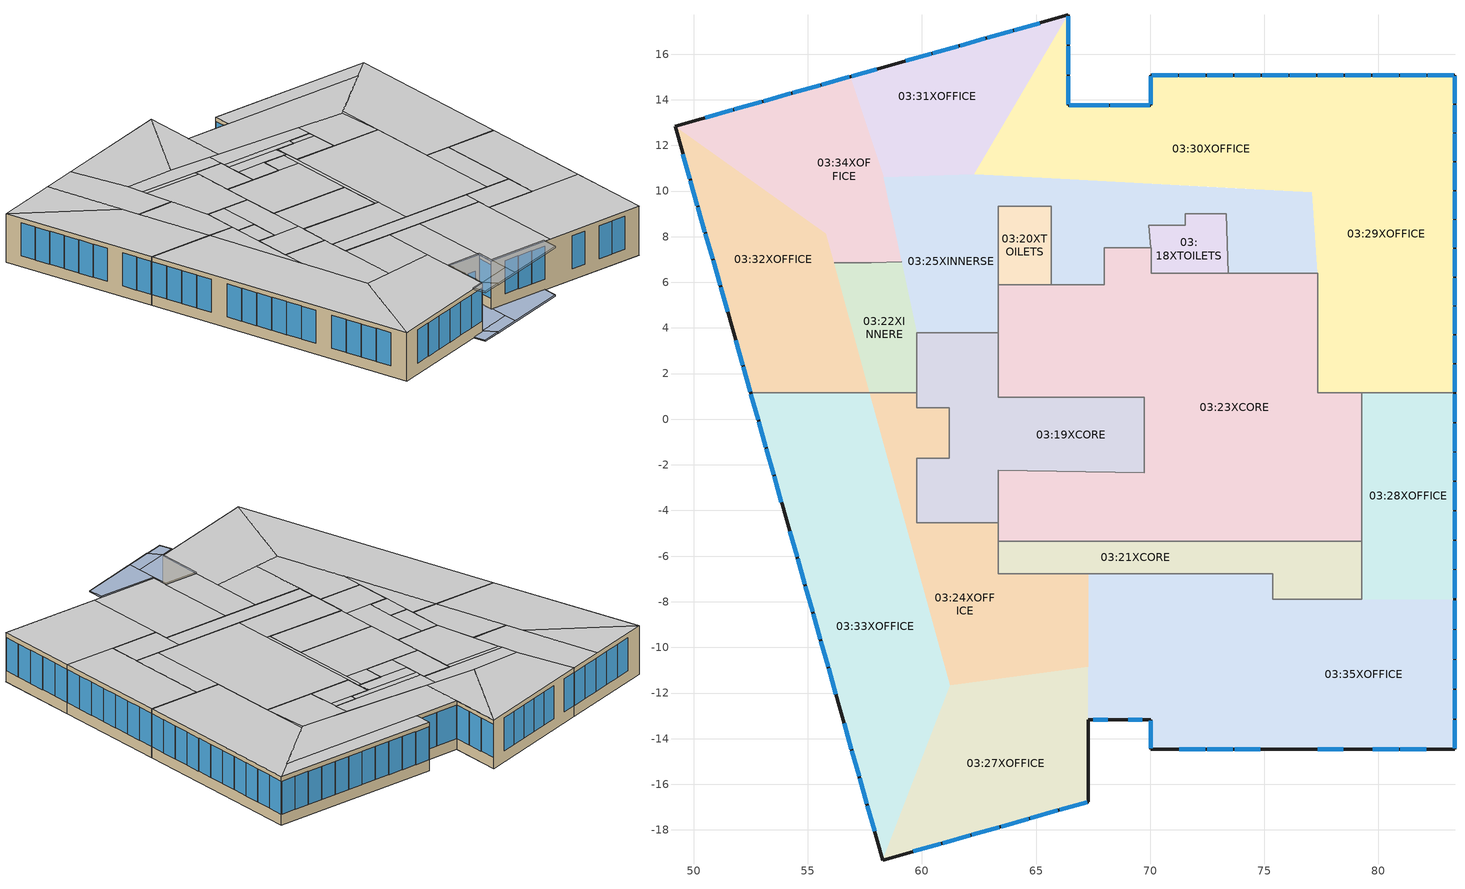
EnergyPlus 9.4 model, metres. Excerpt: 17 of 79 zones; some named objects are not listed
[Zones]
03:25XINNERSE
 floor to 02:11XINNEREAST (0_IntFloor_Reversed_Rev): 63.34,3.78 59.77,3.78 58.67,9 63.34,9 z15.95; 67.99,5.9 65.67,5.9 65.67,7.5 67.99,7.5 z15.95; 70.03,7.5 65.67,7.5 65.67,8.5 69.93,8.5 z15.95; 71.53,8.5 65.67,8.5 65.67,9 71.53,9 z15.95; 63.34,9 58.67,9 58.6,9.34 63.34,9.34 z15.95; 65.67,9.34 58.6,9.34 58.33,10.6 62.3,10.74 65.67,10.55 z15.95; 73.33,9 65.67,9 65.67,10.55 73.3,10.15 z15.95; 77.34,6.4 73.41,6.4 73.3,10.15 77.1,9.94 z15.95
 wall to 03:23XCORE (0_SemiExposedWall MineralWool 2.5cm): 73.41,6.4 77.34,6.4 / 63.34,3.78 63.34,5.9 / 65.67,5.9 67.99,5.9 67.99,7.5 70.03,7.5 z15.95:19.69
 wall to 03:18XTOILETS (0_SemiExposedWall MineralWool 2.5cm): 70.03,7.5 69.93,8.5 71.53,8.5 71.53,9 73.33,9 73.41,6.4 z15.95:19.69
 wall to 03:19XCORE (0_SemiExposedWall MineralWool 2.5cm): 59.77,3.78 63.34,3.78 z15.95:19.69
 wall to 03:20XTOILETS (0_SemiExposedWall MineralWool 2.5cm): 63.34,5.9 63.34,9.34 65.67,9.34 65.67,5.9 z15.95:19.69
 ceiling to 13:43XINNERSE (0_IntFloor_Reversed): 59.77,3.78 63.34,3.78 63.34,9 58.67,9 z19.69; 65.67,5.9 67.99,5.9 67.99,7.5 65.67,7.5 z19.69; 65.67,7.5 70.03,7.5 69.93,8.5 65.67,8.5 z19.69; 65.67,8.5 71.53,8.5 71.53,9 65.67,9 z19.69; 58.67,9 63.34,9 63.34,9.34 58.6,9.34 z19.69; 58.6,9.34 65.67,9.34 65.67,10.55 62.3,10.74 58.33,10.6 z19.69; 65.67,9 73.33,9 73.3,10.15 65.67,10.55 z19.69; 73.41,6.4 77.34,6.4 77.1,9.94 73.3,10.15 z19.69
03:23XCORE
 floor to 02:08XCORE (0_IntFloor_Reversed_Rev): 79.28,-5.35 77.34,-5.35 77.34,1.15 79.28,1.15 z15.95; 77.34,-5.35 70.04,-5.35 70.04,6.4 77.34,6.4 z15.95; 69.74,5.9 67.99,5.9 67.99,7.5 69.74,7.5 z15.95; 69.74,0.95 63.34,0.95 63.34,5.9 69.74,5.9 z15.95; 70.04,-2.35 69.74,-2.35 69.74,7.5 70.04,7.5 z15.95; 70.04,-5.35 63.34,-5.35 63.34,-2.25 70.04,-2.35 z15.95
 wall to 03:18XTOILETS (0_IntPartition 20cm concrete): 73.41,6.4 70.04,6.4 70.04,7.5 z15.95:19.69
 wall to 03:20XTOILETS (0_IntPartition 20cm concrete): 65.67,5.9 63.34,5.9 z15.95:19.69
 wall to 03:19XCORE (0_IntPartition 20cm concrete): 63.34,3.78 63.34,0.95 69.74,0.95 69.74,-2.35 63.34,-2.25 63.34,-4.55 z15.95:19.69
 wall to 03:24XOFFICE (0_SemiExposedWall MineralWool 2.5cm_Rev): 63.34,-4.55 63.34,-5.35 z15.95:19.69
 wall to 03:21XCORE (0_IntPartition 20cm concrete): 63.34,-5.35 79.28,-5.35 z15.95:19.69
 wall to 03:28XOFFICE (0_SemiExposedWall MineralWool 2.5cm_Rev): 79.28,-5.35 79.28,1.15 z15.95:19.69
 wall to 03:29XOFFICE (0_SemiExposedWall MineralWool 2.5cm_Rev): 79.28,1.15 77.34,1.15 77.34,6.4 z15.95:19.69
 ceiling to 13:42XCORE (0_IntFloor_Reversed): 77.34,-5.35 79.28,-5.35 79.28,1.15 77.34,1.15 z19.69; 70.04,-5.35 77.34,-5.35 77.34,6.4 70.04,6.4 z19.69; 67.99,5.9 69.74,5.9 69.74,7.5 67.99,7.5 z19.69; 63.34,0.95 69.74,0.95 69.74,5.9 63.34,5.9 z19.69; 69.74,-2.35 70.04,-2.35 70.04,7.5 69.74,7.5 z19.69; 63.34,-5.35 70.04,-5.35 70.04,-2.35 63.34,-2.25 z19.69
03:18XTOILETS
 floor to 02:03XTOILETS (0_IntFloor_Reversed_Rev): 70.03,7.5 69.93,8.5 70.02,8.5 z15.95; 73.35,8.5 71.53,8.5 71.53,9 73.33,9 z15.95; 73.41,6.4 70.04,6.4 70.02,8.5 73.35,8.5 z15.95
 ceiling to 13:36XTOILETS (0_IntFloor_Reversed): 70.03,7.5 70.02,8.5 69.93,8.5 z19.69; 71.53,8.5 73.35,8.5 73.33,9 71.53,9 z19.69; 70.04,6.4 73.41,6.4 73.35,8.5 70.02,8.5 z19.69
03:29XOFFICE
 floor to 02:10XOFFICE (0_IntFloor_Reversed_Rev): 77.34,6.4 77.1,9.94 77.34,10.14 z15.95; 83.36,1.15 77.34,1.15 77.34,10.14 83.36,15.08 z15.95
 wall outside (0_Ext shadow box - 5cm MineralWool): 83.36,1.15 83.36,15.08 z15.95:19.69
 wall to 03:28XOFFICE (0_IntPartition 20cm concrete): 79.28,1.15 83.36,1.15 z15.95:19.69
 window (sunergy - 1002): 83.36,13.85 83.36,15.03 / 83.36,12.58 83.36,13.77 / 83.36,11.32 83.36,12.5 / 83.36,10.05 83.36,11.24 / 83.36,8.79 83.36,9.97 / 83.36,7.53 83.36,8.71 / 83.36,6.26 83.36,7.45 / 83.36,5 83.36,6.18 / 83.36,3.74 83.36,4.92 / 83.36,2.47 83.36,3.66 / 83.36,1.21 83.36,2.39 z16.79:19.33
 ceiling to 13:46XOFFICE (0_IntFloor_Reversed): 77.34,6.4 77.34,10.14 77.1,9.94 z19.69; 77.34,1.15 83.36,1.15 83.36,15.08 77.34,10.14 z19.69
03:28XOFFICE
 floor to 02:06XOFFICE (0_IntFloor_Reversed_Rev): 83.36,-7.89 79.28,-7.89 79.28,1.15 83.36,1.15 z15.95
 wall outside (0_Ext shadow box - 5cm MineralWool): 83.36,-7.89 83.36,1.15 z15.95:19.69
 wall to 03:21XCORE (0_SemiExposedWall MineralWool 2.5cm): 79.28,-5.35 79.28,-7.89 z15.95:19.69
 window (sunergy - 1002): 83.36,-0.11 83.36,1.1 / 83.36,-1.4 83.36,-0.19 / 83.36,-2.68 83.36,-1.48 / 83.36,-3.97 83.36,-2.76 / 83.36,-5.26 83.36,-4.05 / 83.36,-6.55 83.36,-5.34 / 83.36,-7.84 83.36,-6.63 z16.79:19.34
 ceiling to 13:45XOFFICE (0_IntFloor_Reversed): 79.28,-7.89 83.36,-7.89 83.36,1.15 79.28,1.15 z19.69
03:21XCORE
 floor to 02:04XCORE (0_IntFloor_Reversed_Rev): 75.38,-6.76 63.34,-6.76 63.34,-5.35 75.38,-5.35 z15.95; 79.28,-7.89 75.38,-7.89 75.38,-5.35 79.28,-5.35 z15.95
 wall to 03:24XOFFICE (0_SemiExposedWall MineralWool 2.5cm_Rev): 63.34,-5.35 63.34,-6.76 67.29,-6.76 z15.95:19.69
 wall to 03:35XOFFICE (0_SemiExposedWall MineralWool 2.5cm_Rev): 67.29,-6.76 75.38,-6.76 75.38,-7.89 79.28,-7.89 z15.95:19.69
 ceiling to 13:40XCORE (0_IntFloor_Reversed): 63.34,-6.76 75.38,-6.76 75.38,-5.35 63.34,-5.35 z19.69; 75.38,-7.89 79.28,-7.89 79.28,-5.35 75.38,-5.35 z19.69
03:24XOFFICE
 floor to 02:09XINNEREAST (0_IntFloor_Reversed_Rev): 67.29,-10.84 63.34,-11.38 63.34,-6.76 67.29,-6.76 z15.95; 63.34,-11.38 61.24,-11.67 59.77,-6.33 59.77,-4.55 63.34,-4.55 z15.95; 61.2,-1.71 59.77,-1.71 59.77,0.5 61.2,0.5 z15.95; 59.77,-6.33 57.71,1.15 59.77,1.15 z15.95
 wall to 03:19XCORE (0_SemiExposedWall MineralWool 2.5cm): 63.34,-4.55 59.77,-4.55 59.77,-1.71 61.2,-1.71 61.2,0.5 59.77,0.5 59.77,1.15 z15.95:19.69
 wall to 03:22XINNERE (0_IntPartition 20cm concrete): 59.77,1.15 57.71,1.15 z15.95:19.69
 ceiling to 13:41XINNERE (0_IntFloor_Reversed): 63.34,-11.38 67.29,-10.84 67.29,-6.76 63.34,-6.76 z19.69; 61.24,-11.67 63.34,-11.38 63.34,-4.55 59.77,-4.55 59.77,-6.33 z19.69; 59.77,-1.71 61.2,-1.71 61.2,0.5 59.77,0.5 z19.69; 59.77,-6.33 59.77,1.15 57.71,1.15 z19.69
03:19XCORE
 floor to 02:01XCORE (0_IntFloor_Reversed_Rev): 69.74,-2.35 63.34,-2.25 63.34,0.95 69.74,0.95 z15.95; 61.2,0.5 59.77,0.5 59.77,3.78 61.2,3.78 z15.95; 63.34,-1.71 61.2,-1.71 61.2,3.78 63.34,3.78 z15.95; 63.34,-4.55 59.77,-4.55 59.77,-1.71 63.34,-1.71 z15.95
 wall to 03:22XINNERE (0_SemiExposedWall MineralWool 2.5cm_Rev): 59.77,3.78 59.77,1.15 z15.95:19.69
 ceiling to 13:38XCORE (0_IntFloor_Reversed): 63.34,-2.25 69.74,-2.35 69.74,0.95 63.34,0.95 z19.69; 59.77,0.5 61.2,0.5 61.2,3.78 59.77,3.78 z19.69; 61.2,-1.71 63.34,-1.71 63.34,3.78 61.2,3.78 z19.69; 59.77,-4.55 63.34,-4.55 63.34,-1.71 59.77,-1.71 z19.69
03:20XTOILETS
 floor to 02:07XTOILETS (0_IntFloor_Reversed_Rev): 65.67,5.9 63.34,5.9 63.34,9.34 65.67,9.34 z15.95
 ceiling to 13:37XTOILETS (0_IntFloor_Reversed): 63.34,5.9 65.67,5.9 65.67,9.34 63.34,9.34 z19.69
03:22XINNERE
 floor to 02:05XINNEREAST (0_IntFloor_Reversed_Rev): 59.12,6.86 57.78,6.86 59.11,6.91 z15.95; 59.77,1.15 57.71,1.15 56.15,6.86 59.12,6.86 59.77,3.78 z15.95
 wall to 03:34XOFFICE (0_IntPartition 20cm concrete): 59.11,6.91 57.78,6.86 56.15,6.86 z15.95:19.69
 ceiling to 13:39XINNERE (0_IntFloor_Reversed): 57.78,6.86 59.12,6.86 59.11,6.91 z19.69; 57.71,1.15 59.77,1.15 59.77,3.78 59.12,6.86 56.15,6.86 z19.69
03:35XOFFICE
 floor to 02:17XOFFICE (0_IntFloor_Reversed_Rev): 83.36,-14.48 75.38,-14.48 75.38,-7.89 83.36,-7.89 z15.95; 70.02,-13.16 67.29,-13.16 67.29,-6.76 70.02,-6.76 z15.95; 75.38,-14.48 70.02,-14.48 70.02,-6.76 75.38,-6.76 z15.95
 wall outside (0_Ext shadow box - 5cm MineralWool): 67.29,-13.16 70.02,-13.16 70.02,-14.48 83.36,-14.48 83.36,-7.89 z15.95:19.69
 window (sunergy - 1002): 69.05,-13.16 69.67,-13.16 / 67.52,-13.16 68.13,-13.16 z15.99:18.53; 70.02,-13.22 70.02,-14.42 z16.79:19.39; 80.97,-14.48 82.1,-14.48 / 79.76,-14.48 80.89,-14.48 / 77.34,-14.48 78.47,-14.48 / 73.71,-14.48 74.84,-14.48 / 72.5,-14.48 73.63,-14.48 / 71.29,-14.48 72.42,-14.48 z16.79:19.33; 83.36,-9.18 83.36,-7.95 / 83.36,-10.49 83.36,-9.26 / 83.36,-11.8 83.36,-10.57 / 83.36,-13.11 83.36,-11.88 / 83.36,-14.42 83.36,-13.19 z16.79:19.34
 ceiling to 13:52XOFFICE (0_IntFloor_Reversed): 75.38,-14.48 83.36,-14.48 83.36,-7.89 75.38,-7.89 z19.69; 67.29,-13.16 70.02,-13.16 70.02,-6.76 67.29,-6.76 z19.69; 70.02,-14.48 75.38,-14.48 75.38,-6.76 70.02,-6.76 z19.69
03:34XOFFICE
 floor to 02:16XOFFICE (0_IntFloor_Reversed_Rev): 55.79,8.16 49.18,12.84 54.12,14.24 z15.95; 59.11,6.91 57.78,6.86 56.15,6.86 54.12,14.24 56.86,15.01 58.33,10.6 z15.95
 wall outside (0_Ext shadow box - 5cm MineralWool): 56.86,15.01 49.18,12.84 z15.95:19.69
 window (sunergy - 1002): 51.7,13.55 50.51,13.21 / 52.98,13.92 51.78,13.58 / 54.26,14.28 53.06,13.94 / 55.53,14.64 54.33,14.3 / 56.81,15 55.61,14.66 z16.79:19.34
 ceiling to 13:51XOFFICE (0_IntFloor_Reversed): 49.18,12.84 55.79,8.16 54.12,14.24 z19.69; 56.15,6.86 57.78,6.86 59.11,6.91 58.33,10.6 56.86,15.01 54.12,14.24 z19.69
03:31XOFFICE
 floor to 02:13XOFFICE (0_IntFloor_Reversed_Rev): 62.3,10.74 58.33,10.6 56.86,15.01 66.4,17.72 z15.95
 wall outside (0_Ext shadow box - 5cm MineralWool): 66.4,17.72 56.86,15.01 z15.95:19.69
 window (sunergy - 1002): 58.03,15.34 56.91,15.03 / 60.41,16.02 59.29,15.7 / 61.59,16.35 60.48,16.04 / 62.78,16.69 61.67,16.38 / 63.97,17.03 62.86,16.71 / 65.16,17.36 64.05,17.05 z16.79:19.33
 ceiling to 13:48XOFFICE (0_IntFloor_Reversed): 58.33,10.6 62.3,10.74 66.4,17.72 56.86,15.01 z19.69
03:30XOFFICE
 floor to 02:12XOFFCE (0_IntFloor_Reversed_Rev): 83.36,15.08 81.75,13.76 70.03,13.75 70.02,15.08 z15.95; 81.75,13.76 77.1,9.94 66.4,10.52 66.4,13.75 z15.95; 66.4,10.52 62.3,10.74 66.4,17.72 z15.95
 wall outside (0_Ext shadow box - 5cm MineralWool): 83.36,15.08 70.02,15.08 70.03,13.75 66.4,13.75 66.4,17.72 z15.95:19.69
 window (sunergy - 1002): 71.21,15.08 70.08,15.08 / 72.42,15.08 71.29,15.08 / 73.63,15.08 72.5,15.08 / 74.84,15.08 73.71,15.08 / 76.05,15.08 74.92,15.08 / 77.26,15.08 76.13,15.08 / 78.47,15.08 77.34,15.08 / 79.68,15.08 78.55,15.08 / 80.89,15.08 79.76,15.08 / 82.1,15.08 80.97,15.08 / 83.31,15.08 82.18,15.08 z16.79:19.33; 70.02,15.03 70.03,13.81 z16.79:19.39; 68.18,13.75 66.46,13.75 / 69.97,13.75 68.26,13.75 / 66.4,16.43 66.4,17.66 / 66.4,15.12 66.4,16.35 / 66.4,13.81 66.4,15.04 z16.79:19.35
 ceiling to 13:47XOFFOCE (0_IntFloor_Reversed): 70.03,13.75 81.75,13.76 83.36,15.08 70.02,15.08 z19.69; 66.4,10.52 77.1,9.94 81.75,13.76 66.4,13.75 z19.69; 62.3,10.74 66.4,10.52 66.4,17.72 z19.69
03:33XOFFICE
 floor to 02:15XOFFICE (0_IntFloor_Reversed_Rev): 58.29,-19.32 52.49,1.15 57.71,1.15 61.24,-11.67 z15.95
 wall outside (0_Ext shadow box - 5cm MineralWool): 52.49,1.15 58.29,-19.32 z15.95:19.69
 wall to 03:32XOFFICE (0_IntPartition 20cm concrete): 57.71,1.15 52.49,1.15 z15.95:19.69
 window (sunergy - 1002): 57.61,-16.94 57.93,-18.06 / 57.27,-15.74 57.59,-16.86 / 56.93,-14.53 57.25,-15.66 / 56.59,-13.33 56.91,-14.46 / 55.91,-10.92 56.23,-12.05 / 55.57,-9.72 55.89,-10.85 / 55.23,-8.52 55.55,-9.65 / 54.89,-7.32 55.21,-8.44 / 54.55,-6.11 54.87,-7.24 / 54.21,-4.91 54.53,-6.04 / 53.52,-2.51 53.84,-3.63 / 53.18,-1.3 53.5,-2.43 / 52.84,-0.1 53.16,-1.23 / 52.5,1.1 52.82,-0.02 z16.79:19.33
 ceiling to 13:50XOFFICE (0_IntFloor_Reversed): 58.29,-19.32 61.24,-11.67 57.71,1.15 52.49,1.15 z19.69
03:27XOFFICE
 floor to 02:02XOFFICE (0_IntFloor_Reversed_Rev): 67.29,-16.77 58.29,-19.32 61.24,-11.67 67.29,-10.84 z15.95
 wall outside (0_Ext shadow box - 5cm MineralWool): 58.29,-19.32 67.29,-16.77 67.29,-13.16 z15.95:19.69
 window (sunergy - 1002): 66.03,-17.12 67.24,-16.78 / 64.75,-17.49 65.95,-17.15 / 63.47,-17.85 64.67,-17.51 / 62.19,-18.21 63.39,-17.87 / 60.9,-18.58 62.11,-18.24 / 59.62,-18.94 60.83,-18.6 z16.79:19.34
 ceiling to 13:44XOFFICE (0_IntFloor_Reversed): 58.29,-19.32 67.29,-16.77 67.29,-10.84 61.24,-11.67 z19.69
03:32XOFFICE
 floor to 02:14XOFFICE (0_IntFloor_Reversed_Rev): 57.71,1.15 52.49,1.15 49.18,12.84 55.79,8.16 z15.95
 wall outside (0_Ext shadow box - 5cm MineralWool): 49.18,12.84 52.49,1.15 z15.95:19.69
 window (sunergy - 1002): 52.16,2.3 52.47,1.21 / 51.83,3.46 52.14,2.37 / 51.17,5.79 51.48,4.7 / 50.84,6.96 51.15,5.87 / 50.51,8.12 50.82,7.03 / 50.18,9.29 50.49,8.2 / 49.85,10.45 50.16,9.37 / 49.52,11.62 49.83,10.53 z16.79:19.33
 ceiling to 13:49XOFFICE (0_IntFloor_Reversed): 52.49,1.15 57.71,1.15 55.79,8.16 49.18,12.84 z19.69
shading: 68,-17.62 74.76,-15.68 / 74.76,-15.68 74.76,-14.48 / 74.76,-14.48 70.02,-14.48 / 70.02,-14.48 70.02,-13.16 / 70.02,-13.16 67.29,-13.16 / 67.29,-13.16 67.29,-16.77 / 67.29,-16.77 66.22,-17.07 / 66.22,-17.07 66.51,-18.02 / 66.51,-18.02 67.99,-17.6 z15.95:16.05; 68,-17.62 74.76,-15.68 / 74.76,-15.68 74.76,-14.48 / 74.76,-14.48 70.02,-14.48 / 70.02,-14.48 70.02,-13.16 / 70.02,-13.16 67.29,-13.16 / 67.29,-13.16 67.29,-16.77 / 67.29,-16.77 66.22,-17.07 / 66.22,-17.07 66.51,-18.02 / 66.51,-18.02 67.99,-17.6 z19.69:19.79; 70.02,-17.04 74.76,-15.68 74.76,-14.48 70.02,-14.48 z16.05; 67.29,-16.77 70.02,-15.99 70.02,-13.16 67.29,-13.16 z16.05; 66.51,-18.02 67.99,-17.6 67.29,-16.77 66.22,-17.07 z16.05; 68,-17.62 70.02,-17.04 70.02,-15.99 67.29,-16.77 z16.05; 67.29,-17.8 66.51,-18.02 66.22,-17.07 67.29,-16.77 z15.95; 70.02,-14.48 67.29,-14.48 67.29,-13.16 70.02,-13.16 z15.95; 74.76,-15.68 68,-17.62 67.99,-17.6 z15.95; 74.76,-15.68 67.29,-17.8 67.29,-14.48 74.76,-14.48 z15.95; 70.02,-17.04 74.76,-15.68 74.76,-14.48 70.02,-14.48 z19.79; 67.29,-16.77 70.02,-15.99 70.02,-13.16 67.29,-13.16 z19.79; 66.51,-18.02 67.99,-17.6 67.29,-16.77 66.22,-17.07 z19.79; 68,-17.62 70.02,-17.04 70.02,-15.99 67.29,-16.77 z19.79; 67.29,-17.8 66.51,-18.02 66.22,-17.07 67.29,-16.77 z19.69; 70.02,-14.48 67.29,-14.48 67.29,-13.16 70.02,-13.16 z19.69; 74.76,-15.68 68,-17.62 67.99,-17.6 z19.69; 74.76,-15.68 67.29,-17.8 67.29,-14.48 74.76,-14.48 z19.69
[Site:Location]
1 (01-01:31-12)  (01-01:31-12): Latitude=31.23; Longitude=34.78; Time Zone=2; Elevation {m}=280
[Site:GroundTemperature:BuildingSurface]
18, 18, 18, 18, 18, 18, 18, 18, 18, 18, 18, 18
[Site:GroundTemperature:Deep]
18, 18, 18, 18, 18, 18, 18, 18, 18, 18, 18, 18
[Site:GroundTemperature:Shallow]
18, 18, 18, 18, 18, 18, 18, 18, 18, 18, 18, 18
[Site:GroundTemperature:FCfactorMethod]
January FCfactorMethod ground temperature {C}=18.44; Februry FCfactorMethod ground temperature {C}=15.24; March FCfactorMethod ground temperature {C}=13.28; April FCfactorMethod ground temperature {C}=12.69; May FCfactorMethod ground temperature {C}=13.86; June FCfactorMethod ground temperature {C}=16.52; July FCfactorMethod ground temperature {C}=19.81; August FCfactorMethod ground temperature {C}=23.04; September FCfactorMethod ground temperature {C}=25.2; October FCfactorMethod ground temperature {C}=25.71; November FCfactorMethod ground temperature {C}=24.46; December FCfactorMethod ground temperature {C}=21.85
[Site:GroundReflectance]
0.2, 0.2, 0.2, 0.2, 0.2, 0.2, 0.2, 0.2, 0.2, 0.2, 0.2, 0.2
[Site:GroundReflectance:SnowModifier]
2, 2
[Building]
Office new: North Axis=0; Terrain=City; Loads Convergence Tolerance=.04; Temperature Convergence Tolerance=.4; Solar Distribution=FullExterior; Maximum number of warmup days=25; Minimum number of warmup days=6
[Material:NoMass]
9_RVAL_2: Roughness=Rough; Resistance {m2-K/w}=.18; Thermal Emittance=0.9; Solar Absorptance=0.7; Visible Absorptance=0.7
[Construction]
0_IntFloor_Reversed: _1045_IntTiah_Cement Lime Plaster_2.1_.02, _1045_RegularConcrete_1.1.1_.2, _1045 Sand and gravel_10.1_.1, _1045_Cemented Plaster_2.2_.02, _1045 Ceramic porcelain_12.1_.02
0_IntFloor_Reversed_Rev: _1045 Ceramic porcelain_12.1_.02, _1045_Cemented Plaster_2.2_.02, _1045 Sand and gravel_10.1_.1, _1045_RegularConcrete_1.1.1_.2, _1045_IntTiah_Cement Lime Plaster_2.1_.02
0_SemiExposedWall MineralWool 2.5cm: _1045 Gypsum Board_3.3_.0125, _1045 Mineral Wool 12_14.6_.025, _1045_RegularConcrete_1.1.1_.2, _1045_IntTiah_Cement Lime Plaster_2.1_.015
0_SemiExposedWall MineralWool 2.5cm_Rev: _1045_IntTiah_Cement Lime Plaster_2.1_.015, _1045_RegularConcrete_1.1.1_.2, _1045 Mineral Wool 12_14.6_.025, _1045 Gypsum Board_3.3_.0125
0_IntPartition 20cm concrete: _1045_IntTiah_Cement Lime Plaster_2.1_.015, _1045_RegularConcrete_1.1.1_.2, _1045_IntTiah_Cement Lime Plaster_2.1_.015
0_Ext shadow box - 5cm MineralWool: _1045 Regular Glass_6.1_.006, 9_RVAL_2, _1045 Regular Glass_6.1_.006, _1045 Mineral Wool 12_14.6_.05, _1045 Gypsum Board_3.3_.0125
sunergy - 1002: Simple sunergy - 1002
[Material] Thermal Emittance=.9
Name | Roughness | Thickness {m} | Conductivity {w/m-K} | Density {kg/m3} | Specific Heat {J/kg-K} | Solar Absorptance | Visible Absorptance
_1045 Ceramic porcelain_12.1_.02 | Smooth | .02 | 1.3 | 2300 | 840 | .4 | .4
_1045_Cemented Plaster_2.2_.02 | Rough | .02 | 1 | 1800 | 1000 | .4 | .4
_1045 Sand and gravel_10.1_.1 | Rough | .1 | 2 | 1950 | 1045 | .4 | .4
_1045_RegularConcrete_1.1.1_.2 | MediumRough | .2 | 2 | 2400 | 1000 | .4 | .4
_1045_IntTiah_Cement Lime Plaster_2.1_.02 | Smooth | .02 | .8 | 1600 | 1000 | .4 | .4
_1045 Gypsum Board_3.3_.0125 | Smooth | .0125 | .25 | 800 | 1000 | .4 | .4
_1045 Mineral Wool 12_14.6_.025 | Rough | .025 | .036 | 12 | 1030 | .4 | .4
_1045_IntTiah_Cement Lime Plaster_2.1_.015 | Smooth | .015 | .8 | 1600 | 1000 | .4 | .4
_1045 Regular Glass_6.1_.006 | VerySmooth | .006 | 1 | 2500 | 750 | .6 | .6
_1045 Mineral Wool 12_14.6_.05 | Rough | .05 | .036 | 12 | 1030 | .4 | .4
[WindowMaterial:SimpleGlazingSystem]
Simple sunergy - 1002: U-value W/m2/K=2.16; Solar Heat Gain Coefficient=.32; Visible Transmittance=.3
[Zone] Relative North (to building)=0; Zone Type=1; Zone multiplier=10; Zone inside convection algorithm=TARP
Name | Zone volume | Floor Area | Part Of Total Floor Area
03:25XINNERSE | 229.6478 | 67.9431 | Yes
03:23XCORE | 526.5618 | 156.2498 | No
03:18XTOILETS | 26.8425 | 7.9651 | No
03:29XOFFICE | 234.6677 | 69.4283 | Yes
03:28XOFFICE | 124.7238 | 36.9005 | Yes
03:21XCORE | 90.9357 | 26.9839 | No
03:24XOFFICE | 166.3566 | 49.2179 | Yes
03:19XCORE | 159.7264 | 47.3966 | No
03:20XTOILETS | 26.9566 | 7.999 | No
03:22XINNERE | 51.4928 | 15.2346 | Yes
03:35XOFFICE | 376.4965 | 111.3895 | Yes
03:34XOFFICE | 135.8528 | 40.1931 | Yes
03:31XOFFICE | 123.7375 | 36.6087 | Yes
03:30XOFFICE | 263.6316 | 77.9975 | Yes
03:33XOFFICE | 290.3008 | 85.8878 | Yes
03:27XOFFICE | 164.2791 | 48.6033 | Yes
03:32XOFFICE | 166.3244 | 49.2084 | Yes
[PEOPLE] Number of People SCHEDULE=0_Baseline Office Occupency Schedule; Number of People Calculation Method=People/Area; People per Zone Floor Area=.12; radiant fraction=.3; User Specified Sensible Fraction=AutoCalculate; CO2 generation rate per unit of activity level (units m3/s-W=3.82e-08; Enable ASHRAE 55 comfort warnings=No; MRT Calculation Type=ZoneAveraged; Work Efficiency SCHEDULE Name (0.0-1.0,real)=Work efficiency; Clothing Insulation Calculation Method=ClothingInsulationSchedule; Air Velocity SCHEDULE Name (units m/s, real)=Default Air Velocity for Comfort Calculations
Name | Zone | Activity level SCHEDULE Name (units W/person, real) | Clothing Insulation SCHEDULE Name (real)
People 03:25XINNERSE | 03:25XINNERSE | Activity Schedule 17172 | Clothing Schedule 17172
People 03:29XOFFICE | 03:29XOFFICE | Activity Schedule 17227 | Clothing Schedule 17227
People 03:28XOFFICE | 03:28XOFFICE | Activity Schedule 17236 | Clothing Schedule 17236
People 03:24XOFFICE | 03:24XOFFICE | Activity Schedule 17254 | Clothing Schedule 17254
People 03:22XINNERE | 03:22XINNERE | Activity Schedule 17293 | Clothing Schedule 17293
People 03:35XOFFICE | 03:35XOFFICE | Activity Schedule 17302 | Clothing Schedule 17302
People 03:34XOFFICE | 03:34XOFFICE | Activity Schedule 17315 | Clothing Schedule 17315
People 03:31XOFFICE | 03:31XOFFICE | Activity Schedule 17325 | Clothing Schedule 17325
People 03:30XOFFICE | 03:30XOFFICE | Activity Schedule 17332 | Clothing Schedule 17332
People 03:33XOFFICE | 03:33XOFFICE | Activity Schedule 17342 | Clothing Schedule 17342
People 03:27XOFFICE | 03:27XOFFICE | Activity Schedule 17349 | Clothing Schedule 17349
People 03:32XOFFICE | 03:32XOFFICE | Activity Schedule 17357 | Clothing Schedule 17357
[Lights] Lighting SCHEDULE=0_Baseline Office Lighting Schedule; Design Level calculation method=Watts/Area; Watts per Zone Area {W/m2}=12; Return Air Fraction=0; Radiant fraction=.72; Fraction Visible=.18; Fraction Replaceable=1
Name | Zone | LightsEndUseKey
03:25XINNERSE General lighting | 03:25XINNERSE | ELECTRIC EQUIPMENT#03:25XINNERSE#GeneralLights
03:29XOFFICE General lighting | 03:29XOFFICE | ELECTRIC EQUIPMENT#03:29XOFFICE#GeneralLights
03:28XOFFICE General lighting | 03:28XOFFICE | ELECTRIC EQUIPMENT#03:28XOFFICE#GeneralLights
03:24XOFFICE General lighting | 03:24XOFFICE | ELECTRIC EQUIPMENT#03:24XOFFICE#GeneralLights
03:22XINNERE General lighting | 03:22XINNERE | ELECTRIC EQUIPMENT#03:22XINNERE#GeneralLights
03:35XOFFICE General lighting | 03:35XOFFICE | ELECTRIC EQUIPMENT#03:35XOFFICE#GeneralLights
03:34XOFFICE General lighting | 03:34XOFFICE | ELECTRIC EQUIPMENT#03:34XOFFICE#GeneralLights
03:31XOFFICE General lighting | 03:31XOFFICE | ELECTRIC EQUIPMENT#03:31XOFFICE#GeneralLights
03:30XOFFICE General lighting | 03:30XOFFICE | ELECTRIC EQUIPMENT#03:30XOFFICE#GeneralLights
03:33XOFFICE General lighting | 03:33XOFFICE | ELECTRIC EQUIPMENT#03:33XOFFICE#GeneralLights
03:27XOFFICE General lighting | 03:27XOFFICE | ELECTRIC EQUIPMENT#03:27XOFFICE#GeneralLights
03:32XOFFICE General lighting | 03:32XOFFICE | ELECTRIC EQUIPMENT#03:32XOFFICE#GeneralLights
[OtherEquipment] Fuel Type=Electricity; Design Level calculation method=Watts/Area; Latent fraction=0; Radiant fraction=.2; Fraction Lost=0; Carbon Dioxide Generation Rate=0; End-use category=General
Name | Zone | Equipment SCHEDULE | Watts per Zone Area {watts/m2}
03:25XINNERSE Computing gain | 03:25XINNERSE | 0_Baseline Office Non Fixed Equipment Schedule | 8
03:25XINNERSE Equipment gain | 03:25XINNERSE | 0_Baseline Office Fixed Equipment Schedule | .4
03:29XOFFICE Computing gain | 03:29XOFFICE | 0_Baseline Office Non Fixed Equipment Schedule | 8
03:29XOFFICE Equipment gain | 03:29XOFFICE | 0_Baseline Office Fixed Equipment Schedule | .4
03:28XOFFICE Computing gain | 03:28XOFFICE | 0_Baseline Office Non Fixed Equipment Schedule | 8
03:28XOFFICE Equipment gain | 03:28XOFFICE | 0_Baseline Office Fixed Equipment Schedule | .4
03:24XOFFICE Computing gain | 03:24XOFFICE | 0_Baseline Office Non Fixed Equipment Schedule | 8
03:24XOFFICE Equipment gain | 03:24XOFFICE | 0_Baseline Office Fixed Equipment Schedule | .4
03:22XINNERE Computing gain | 03:22XINNERE | 0_Baseline Office Non Fixed Equipment Schedule | 8
03:22XINNERE Equipment gain | 03:22XINNERE | 0_Baseline Office Fixed Equipment Schedule | .4
03:35XOFFICE Computing gain | 03:35XOFFICE | 0_Baseline Office Non Fixed Equipment Schedule | 8
03:35XOFFICE Equipment gain | 03:35XOFFICE | 0_Baseline Office Fixed Equipment Schedule | .4
03:34XOFFICE Computing gain | 03:34XOFFICE | 0_Baseline Office Non Fixed Equipment Schedule | 8
03:34XOFFICE Equipment gain | 03:34XOFFICE | 0_Baseline Office Fixed Equipment Schedule | .4
03:31XOFFICE Computing gain | 03:31XOFFICE | 0_Baseline Office Non Fixed Equipment Schedule | 8
03:31XOFFICE Equipment gain | 03:31XOFFICE | 0_Baseline Office Fixed Equipment Schedule | .4
03:30XOFFICE Computing gain | 03:30XOFFICE | 0_Baseline Office Non Fixed Equipment Schedule | 8
03:30XOFFICE Equipment gain | 03:30XOFFICE | 0_Baseline Office Fixed Equipment Schedule | .4
03:33XOFFICE Computing gain | 03:33XOFFICE | 0_Baseline Office Non Fixed Equipment Schedule | 8
03:33XOFFICE Equipment gain | 03:33XOFFICE | 0_Baseline Office Fixed Equipment Schedule | .4
03:27XOFFICE Computing gain | 03:27XOFFICE | 0_Baseline Office Non Fixed Equipment Schedule | 8
03:27XOFFICE Equipment gain | 03:27XOFFICE | 0_Baseline Office Fixed Equipment Schedule | .4
03:32XOFFICE Computing gain | 03:32XOFFICE | 0_Baseline Office Non Fixed Equipment Schedule | 8
03:32XOFFICE Equipment gain | 03:32XOFFICE | 0_Baseline Office Fixed Equipment Schedule | .4
[ZoneInfiltration:DesignFlowRate] Infiltration SCHEDULE=On 24/7; Design Volume Flow Rate calculation method=Flow/zone; Constant Term Coefficient=1; Temperature Term Coefficient=0; Velocity Term Coefficient=0; Velocity Squared Term Coefficient=0
Name | Zone | Design Volume Flow Rate (m3/s)
03:25XINNERSE Infiltration | 03:25XINNERSE | .063791
03:23XCORE Infiltration | 03:23XCORE | .146267
03:18XTOILETS Infiltration | 03:18XTOILETS | .007456
03:29XOFFICE Infiltration | 03:29XOFFICE | .065185
03:28XOFFICE Infiltration | 03:28XOFFICE | .034646
03:21XCORE Infiltration | 03:21XCORE | .02526
03:24XOFFICE Infiltration | 03:24XOFFICE | .04621
03:19XCORE Infiltration | 03:19XCORE | .044368
03:20XTOILETS Infiltration | 03:20XTOILETS | .007488
03:22XINNERE Infiltration | 03:22XINNERE | .014304
03:35XOFFICE Infiltration | 03:35XOFFICE | .104582
03:34XOFFICE Infiltration | 03:34XOFFICE | .037737
03:31XOFFICE Infiltration | 03:31XOFFICE | .034372
03:30XOFFICE Infiltration | 03:30XOFFICE | .073231
03:33XOFFICE Infiltration | 03:33XOFFICE | .080639
03:27XOFFICE Infiltration | 03:27XOFFICE | .045633
03:32XOFFICE Infiltration | 03:32XOFFICE | .046201
[Daylighting:Controls] Daylighting Method=SplitFlux; Availability Schedule=On; Lighting Control Type=Stepped; Number of Stepped Control Steps=1; Probability Lighting will be Reset When Needed in Manual Stepped Control=1; Glare Calculation Azimuth Angle of View Direction Clockwise from Zone y-Axis=0; Maximum Allowable Discomfort Glare Index=22; DElight Gridding Resolution=1; Fraction of Zone Controlled by Reference Point 1=.5; Illuminance Setpoint at Reference Point 1 {lux}=500; Fraction of Zone Controlled by Reference Point 2=.5; Illuminance Setpoint at Reference Point 2 {lux}=500
Name | Zone | Glare Calculation Daylighting Reference Point | Daylighting Reference Point 1 | Daylighting Reference Point 2
03:29XOFFICE | 03:29XOFFICE | 03:29XOFFICE Ref Point 1 | 03:29XOFFICE Ref Point 1 | 03:29XOFFICE Ref Point 2
03:28XOFFICE | 03:28XOFFICE | 03:28XOFFICE Ref Point 1 | 03:28XOFFICE Ref Point 1 | 03:28XOFFICE Ref Point 2
03:35XOFFICE | 03:35XOFFICE | 03:35XOFFICE Ref Point 1 | 03:35XOFFICE Ref Point 1 | 03:35XOFFICE Ref Point 2
03:34XOFFICE | 03:34XOFFICE | 03:34XOFFICE Ref Point 1 | 03:34XOFFICE Ref Point 1 | 03:34XOFFICE Ref Point 2
03:31XOFFICE | 03:31XOFFICE | 03:31XOFFICE Ref Point 1 | 03:31XOFFICE Ref Point 1 | 03:31XOFFICE Ref Point 2
03:30XOFFICE | 03:30XOFFICE | 03:30XOFFICE Ref Point 1 | 03:30XOFFICE Ref Point 1 | 03:30XOFFICE Ref Point 2
03:33XOFFICE | 03:33XOFFICE | 03:33XOFFICE Ref Point 1 | 03:33XOFFICE Ref Point 1 | 03:33XOFFICE Ref Point 2
03:27XOFFICE | 03:27XOFFICE | 03:27XOFFICE Ref Point 1 | 03:27XOFFICE Ref Point 1 | 03:27XOFFICE Ref Point 2
03:32XOFFICE | 03:32XOFFICE | 03:32XOFFICE Ref Point 1 | 03:32XOFFICE Ref Point 1 | 03:32XOFFICE Ref Point 2
[ZoneControl:Thermostat]
03:25XINNERSE Thermostat: 03:25XINNERSE, Zone Control Type Sched, ThermostatSetpoint:DualSetpoint, Dual Setpoint - Zone 03:25XINNERSE
03:29XOFFICE Thermostat: 03:29XOFFICE, Zone Control Type Sched, ThermostatSetpoint:DualSetpoint, Dual Setpoint - Zone 03:29XOFFICE
03:28XOFFICE Thermostat: 03:28XOFFICE, Zone Control Type Sched, ThermostatSetpoint:DualSetpoint, Dual Setpoint - Zone 03:28XOFFICE
03:24XOFFICE Thermostat: 03:24XOFFICE, Zone Control Type Sched, ThermostatSetpoint:DualSetpoint, Dual Setpoint - Zone 03:24XOFFICE
03:22XINNERE Thermostat: 03:22XINNERE, Zone Control Type Sched, ThermostatSetpoint:DualSetpoint, Dual Setpoint - Zone 03:22XINNERE
03:35XOFFICE Thermostat: 03:35XOFFICE, Zone Control Type Sched, ThermostatSetpoint:DualSetpoint, Dual Setpoint - Zone 03:35XOFFICE
03:34XOFFICE Thermostat: 03:34XOFFICE, Zone Control Type Sched, ThermostatSetpoint:DualSetpoint, Dual Setpoint - Zone 03:34XOFFICE
03:31XOFFICE Thermostat: 03:31XOFFICE, Zone Control Type Sched, ThermostatSetpoint:DualSetpoint, Dual Setpoint - Zone 03:31XOFFICE
03:30XOFFICE Thermostat: 03:30XOFFICE, Zone Control Type Sched, ThermostatSetpoint:DualSetpoint, Dual Setpoint - Zone 03:30XOFFICE
03:33XOFFICE Thermostat: 03:33XOFFICE, Zone Control Type Sched, ThermostatSetpoint:DualSetpoint, Dual Setpoint - Zone 03:33XOFFICE
03:27XOFFICE Thermostat: 03:27XOFFICE, Zone Control Type Sched, ThermostatSetpoint:DualSetpoint, Dual Setpoint - Zone 03:27XOFFICE
03:32XOFFICE Thermostat: 03:32XOFFICE, Zone Control Type Sched, ThermostatSetpoint:DualSetpoint, Dual Setpoint - Zone 03:32XOFFICE
[ThermostatSetpoint:DualSetpoint]
Dual Setpoint - Zone 03:25XINNERSE: 03:25XINNERSE Heating Setpoint Schedule, 03:25XINNERSE Cooling SP Sch
Dual Setpoint - Zone 03:29XOFFICE: 03:29XOFFICE Heating Setpoint Schedule, 03:29XOFFICE Cooling SP Sch
Dual Setpoint - Zone 03:28XOFFICE: 03:28XOFFICE Heating Setpoint Schedule, 03:28XOFFICE Cooling SP Sch
Dual Setpoint - Zone 03:24XOFFICE: 03:24XOFFICE Heating Setpoint Schedule, 03:24XOFFICE Cooling SP Sch
Dual Setpoint - Zone 03:22XINNERE: 03:22XINNERE Heating Setpoint Schedule, 03:22XINNERE Cooling SP Sch
Dual Setpoint - Zone 03:35XOFFICE: 03:35XOFFICE Heating Setpoint Schedule, 03:35XOFFICE Cooling SP Sch
Dual Setpoint - Zone 03:34XOFFICE: 03:34XOFFICE Heating Setpoint Schedule, 03:34XOFFICE Cooling SP Sch
Dual Setpoint - Zone 03:31XOFFICE: 03:31XOFFICE Heating Setpoint Schedule, 03:31XOFFICE Cooling SP Sch
Dual Setpoint - Zone 03:30XOFFICE: 03:30XOFFICE Heating Setpoint Schedule, 03:30XOFFICE Cooling SP Sch
Dual Setpoint - Zone 03:33XOFFICE: 03:33XOFFICE Heating Setpoint Schedule, 03:33XOFFICE Cooling SP Sch
Dual Setpoint - Zone 03:27XOFFICE: 03:27XOFFICE Heating Setpoint Schedule, 03:27XOFFICE Cooling SP Sch
Dual Setpoint - Zone 03:32XOFFICE: 03:32XOFFICE Heating Setpoint Schedule, 03:32XOFFICE Cooling SP Sch
[Zone equipment]
03:25XINNERSE: 03:25XINNERSE Ideal Loads Air
03:29XOFFICE: 03:29XOFFICE Ideal Loads Air
03:28XOFFICE: 03:28XOFFICE Ideal Loads Air
03:24XOFFICE: 03:24XOFFICE Ideal Loads Air
03:22XINNERE: 03:22XINNERE Ideal Loads Air
03:35XOFFICE: 03:35XOFFICE Ideal Loads Air
03:34XOFFICE: 03:34XOFFICE Ideal Loads Air
03:31XOFFICE: 03:31XOFFICE Ideal Loads Air
03:30XOFFICE: 03:30XOFFICE Ideal Loads Air
03:33XOFFICE: 03:33XOFFICE Ideal Loads Air
03:27XOFFICE: 03:27XOFFICE Ideal Loads Air
03:32XOFFICE: 03:32XOFFICE Ideal Loads Air
[Schedule:Compact]
On; On 24/7: Any Number, Through: 12/31, For: AllDays, Until: 24:00, 1
Work efficiency: Any Number, Through: 12/31, For: AllDays, Until: 24:00, 0
Default Air Velocity for Comfort Calculations: Any Number, Through: 12/31, For: AllDays, Until: 24:00, 0.137
0_Baseline Office Lighting Schedule: Fraction, Through: 31 Dec, For: Sunday Monday Tuesday Wednesday Thursday, Until: 08:00, 0.0666, Until: 17:00, 1, Until: 24:00, 0.0666, For: Friday Saturday, Until: 24:00, 0, For: AllOtherDays, Until: 24:00, 0
0_Baseline Office Non Fixed Equipment Schedule: Fraction, Through: 31 Dec, For: Alldays, Until: 08:00, 0, Until: 17:00, 1, Until: 24:00, 0
0_Baseline Office Fixed Equipment Schedule: Fraction, Through: 31 Dec, For: AllDays, Until: 24:00, 1
0_Baseline Office Occupency Schedule: Fraction, Through: 31 Dec, For: AllDays, Until: 08:00, 0, Until: 17:00, 1, Until: 24:00, 0
Activity Schedule 17172; Activity Schedule 17227; Activity Schedule 17236; Activity Schedule 17254; Activity Schedule 17293; Activity Schedule 17302; Activity Schedule 17315; Activity Schedule 17325; Activity Schedule 17332; Activity Schedule 17342; Activity Schedule 17349; Activity Schedule 17357: Any Number, Through: 12/31, For: AllDays, Until: 24:00, 126
Clothing Schedule 17172; Clothing Schedule 17227; Clothing Schedule 17236; Clothing Schedule 17254; Clothing Schedule 17293; Clothing Schedule 17302; Clothing Schedule 17315; Clothing Schedule 17325; Clothing Schedule 17332; Clothing Schedule 17342; Clothing Schedule 17349; Clothing Schedule 17357: Any Number, Through: 4/1, For: AllDays, Until: 24:00, 1, Through: 9/30, For: AllDays, Until: 24:00, .5, Through: 12/31, For: AllDays, Until: 24:00, 1
03:25XINNERSE Heating Setpoint Schedule; 03:29XOFFICE Heating Setpoint Schedule; 03:28XOFFICE Heating Setpoint Schedule; 03:24XOFFICE Heating Setpoint Schedule; 03:22XINNERE Heating Setpoint Schedule; 03:35XOFFICE Heating Setpoint Schedule; 03:34XOFFICE Heating Setpoint Schedule; 03:31XOFFICE Heating Setpoint Schedule; 03:30XOFFICE Heating Setpoint Schedule; 03:33XOFFICE Heating Setpoint Schedule; 03:27XOFFICE Heating Setpoint Schedule; 03:32XOFFICE Heating Setpoint Schedule: Temperature, Through: 31 March, For: Sunday Monday Tuesday Wednesday Thursday, Until: 07:00, 15, Until: 18:00, 20.5, Until: 24:00, 15, For: Friday Saturday, Until: 24:00, 15, For: AllOtherDays, Until: 24:00, -50, Through: 31 Oct, For: AllDays, Until: 24:00, -50, Through: 31 December, For: Sunday Monday Tuesday Wednesday Thursday, Until: 07:00, 15, Until: 18:00, 20.5, Until: 24:00, 15, For: Friday Saturday, Until: 24:00, 15, For: AllOtherDays, Until: 24:00, -50
03:25XINNERSE Cooling SP Sch; 03:29XOFFICE Cooling SP Sch; 03:28XOFFICE Cooling SP Sch; 03:24XOFFICE Cooling SP Sch; 03:22XINNERE Cooling SP Sch; 03:35XOFFICE Cooling SP Sch; 03:34XOFFICE Cooling SP Sch; 03:31XOFFICE Cooling SP Sch; 03:30XOFFICE Cooling SP Sch; 03:33XOFFICE Cooling SP Sch; 03:27XOFFICE Cooling SP Sch; 03:32XOFFICE Cooling SP Sch: Temperature, Through: 31 March, For: AllDays, Until: 24:00, 100, Through: 31 October, For: Sunday Monday Tuesday Wednesday Thursday, Until: 07:00, 35, Until: 18:00, 23.5, Until: 24:00, 35, For: Friday Saturday, Until: 24:00, 35, For: AllOtherDays, Until: 24:00, 100, Through: 31 December, For: AllDays, Until: 24:00, 100
[Schedule:Day:Hourly]
Summer Control Type Day Sch; Winter Control Type Day Sch: Control Type, 4, 4, 4, 4, 4, 4, 4, 4, 4, 4, 4, 4, 4, 4, 4, 4, 4, 4, 4, 4, 4, 4, 4, 4
[Schedule:Week:Daily]
Summer Control Type Week Sch: Summer Control Type Day Sch, Summer Control Type Day Sch, Summer Control Type Day Sch, Summer Control Type Day Sch, Summer Control Type Day Sch, Summer Control Type Day Sch, Summer Control Type Day Sch, Summer Control Type Day Sch, Summer Control Type Day Sch, Summer Control Type Day Sch, Summer Control Type Day Sch, Summer Control Type Day Sch
Winter Control Type Week Sch: Winter Control Type Day Sch, Winter Control Type Day Sch, Winter Control Type Day Sch, Winter Control Type Day Sch, Winter Control Type Day Sch, Winter Control Type Day Sch, Winter Control Type Day Sch, Winter Control Type Day Sch, Winter Control Type Day Sch, Winter Control Type Day Sch, Winter Control Type Day Sch, Winter Control Type Day Sch
[Schedule:Year]
Zone Control Type Sched: Control Type, Winter Control Type Week Sch, 1, 1, 3, 31, Summer Control Type Week Sch, 4, 1, 9, 30, Winter Control Type Week Sch, 10, 1, 12, 31
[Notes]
Geometry convention template : ASHRAE 90.1
Zone geometry and surface areas : 2-Outer
Zone volume calculation method : 1-Inner
Zone floor area calculation method : 2-Outer
Window to wall ratio method : 2-Outer
Hourly weather file: C:\ProgramData\DesignBuilder\Weather Data\ISR_BEER SHEVA CITY_MSI.epw
